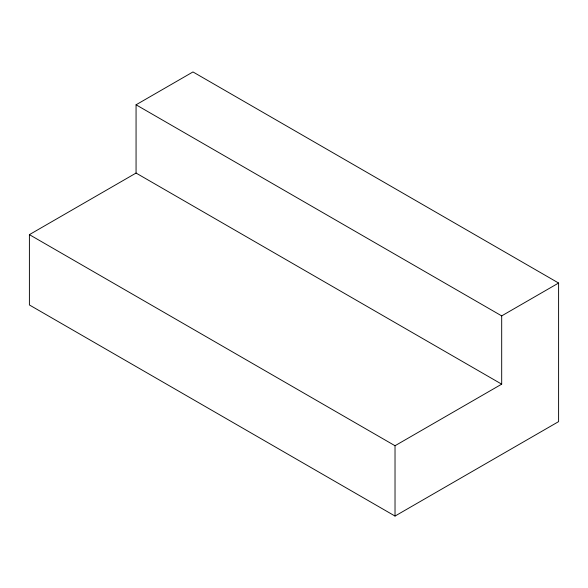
<?xml version="1.0" encoding="UTF-8"?>
<svg xmlns="http://www.w3.org/2000/svg" width="588" height="588" viewBox="0 0 588 588"><rect width="100%" height="100%" fill="white"/><g stroke="black" fill="none" stroke-linecap="round" stroke-linejoin="round"><path stroke-width="0.88" d="M136.063 104.796L192.974 71.942L558.6 283.034L558.6 421.625L395.026 516.058L29.4 304.966L29.4 234.641L136.063 173.056L501.689 384.155L501.689 315.888L136.063 104.796L136.063 173.056M501.689 315.888L558.6 283.034M29.4 234.641L395.026 445.733L501.689 384.155M395.026 445.733L395.026 516.058"/></g></svg>
